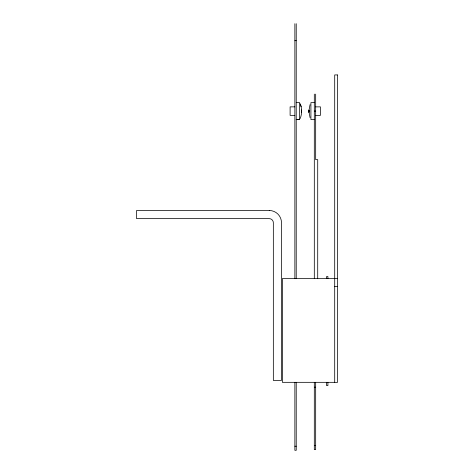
<?xml version="1.0" encoding="UTF-8"?>
<svg xmlns="http://www.w3.org/2000/svg" width="474" height="474" viewBox="0 0 474 474"><rect width="100%" height="100%" fill="white"/><g stroke="black" fill="none" stroke-linecap="round" stroke-linejoin="round"><path stroke-width="0.71" d="M300.101 103.616C302.181 108.333 302.181 113.902 300.101 118.613M310.032 117.588L308.87 111.112L310.032 104.636M301.636 112.142L301.636 110.039M308.906 110.027L308.906 112.19M308.906 111.983L308.906 110.217M301.636 112.065L301.636 110.193M301.636 111.953L301.636 110.531M308.906 110.341L308.906 111.917L308.906 110.276M308.906 111.846L308.906 110.418M308.906 110.578L308.906 111.775L308.906 110.495M301.636 111.645L301.636 110.543M301.636 111.657L301.636 110.614L301.636 111.289M308.906 111.692L308.906 110.667M308.906 111.609L308.906 110.756M308.87 111.112L308.906 111.52M294.869 40.693L296.232 40.693M294.869 106.863L290.112 106.863L290.112 115.36L294.869 115.36M315.672 106.869L320.43 106.869L320.43 115.36L315.672 115.36M314.309 111.112L315.672 111.112M314.309 119.602L310.914 119.602L310.914 102.615L314.309 102.621M334.703 278.463L337.423 278.463M334.703 278.599L282.362 278.599L282.362 382.328L334.703 382.328M334.703 286.622L337.423 286.622M314.309 387.222L315.672 387.222M314.309 445.542L315.672 445.542M294.869 446.224L296.232 446.224M296.232 102.615L299.627 102.621L299.627 119.608L296.232 119.596L299.627 119.608M300.51 104.641L301.15 106.751M327.907 278.599L327.907 276.561L326.545 276.561L326.545 278.599M327.907 382.328L327.907 385.587L326.545 385.587L326.545 382.328M317.71 278.599L317.71 159.649L315.672 159.649L315.672 94.119M315.672 382.328L315.672 449.619L314.309 449.619L314.309 382.328M314.309 94.119L314.309 278.599M296.232 23.7L296.232 278.599M296.232 382.328L296.232 450.3L294.869 450.3L294.869 382.328M294.869 23.7L294.869 278.599M337.423 74.928L334.703 74.928L334.703 382.465L337.423 382.465L337.423 74.928M269.262 210.492L136.577 210.492L136.577 218.644L269.262 218.644A4.076 4.076 0 0 1 273.338 222.727L273.338 380.426L281.497 380.426L281.497 222.727A12.235 12.235 0 0 0 269.262 210.492"/></g></svg>
